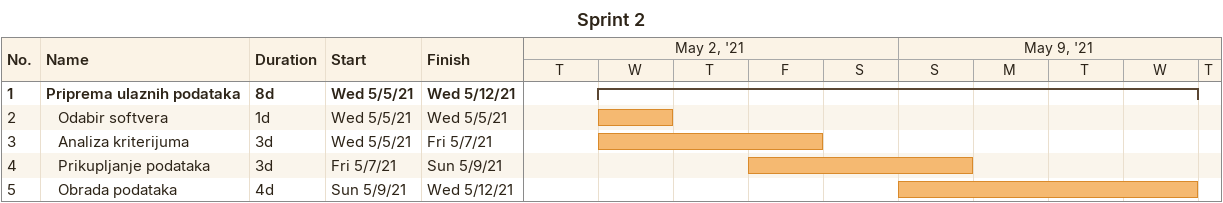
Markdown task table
Sprint 2

| ID | Level | Task | Duration | Start | Finish |
|---|---|---|---|---|---|
| 1 | 1 | **Priprema ulaznih podataka** | 8d | 2021-05-05 | 2021-05-12 |
| 2 | 2 | Odabir softvera | 1d | 2021-05-05 | 2021-05-05 |
| 3 | 2 | Analiza kriterijuma | 3d | 2021-05-05 | 2021-05-07 |
| 4 | 2 | Prikupljanje podataka | 3d | 2021-05-07 | 2021-05-09 |
| 5 | 2 | Obrada podataka | 4d | 2021-05-09 | 2021-05-12 |
